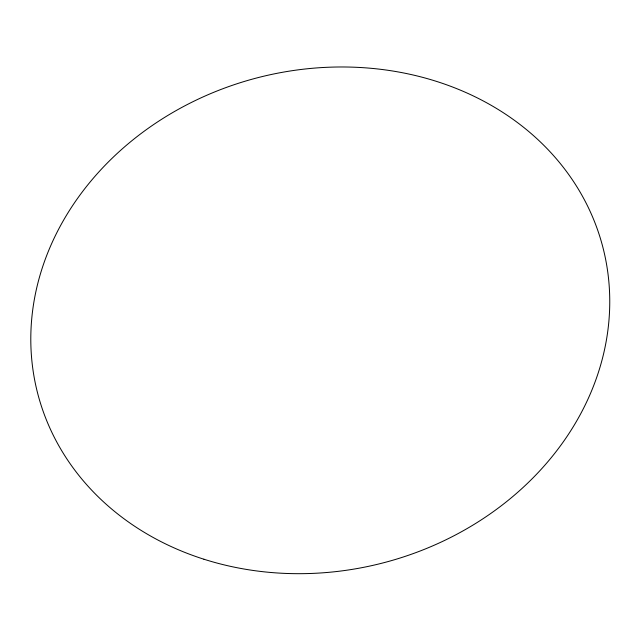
<?xml version="1.0" encoding="UTF-8"?>
<svg xmlns="http://www.w3.org/2000/svg" width="640" height="640" viewBox="0 0 640 640"><rect width="100%" height="100%" fill="white"/><g stroke="black" fill="none" stroke-linecap="round" stroke-linejoin="round"><path stroke-width="0.96" d="M203.944 559.232A291.888 250.56 -14.5 0 0 608 273.92A291.888 250.56 -14.5 0 0 148.88 127.84A291.888 250.56 -14.5 0 0 203.944 559.232"/></g></svg>
